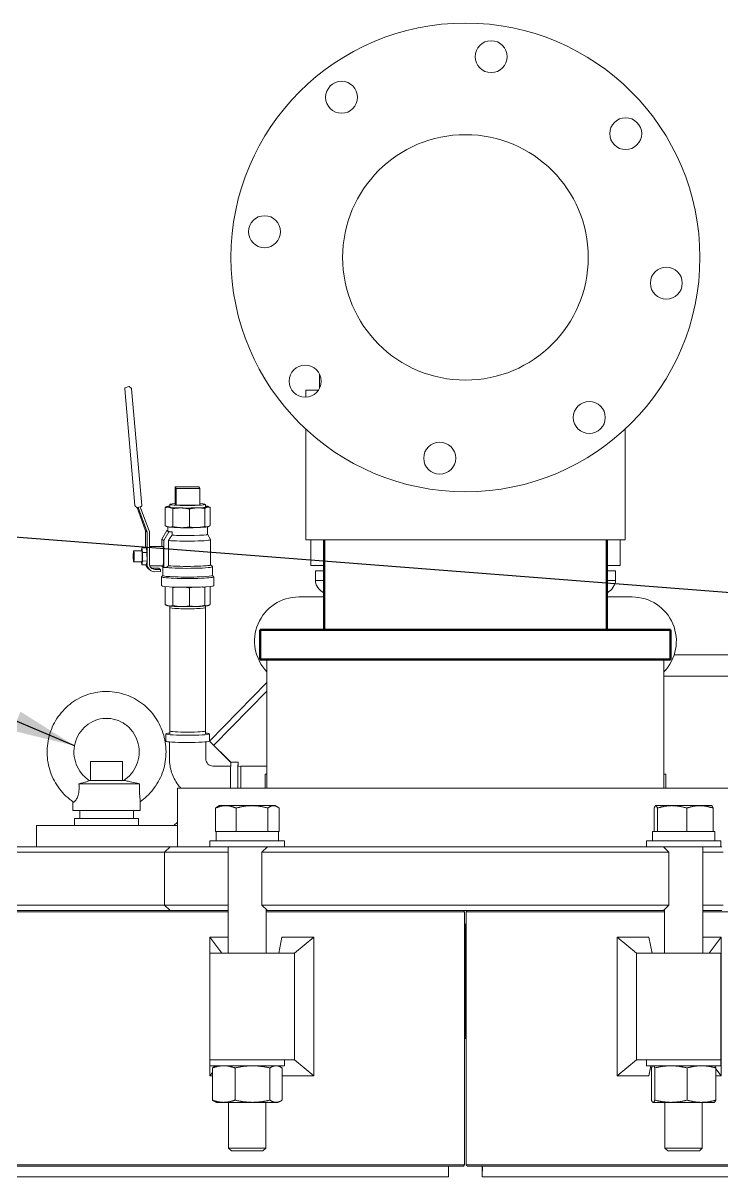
# Model space of a CAD drawing. Header units: inches. Extents: x 19 to 503, y 7 to 322.
# Drawn here: x 239.69 to 256.08, y 134.45 to 161.53 of the extents above; entities that cross this region are included whole.
import ezdxf

# ---------------------------------------------------------------- set-up
doc = ezdxf.new("R2010")
doc.units = ezdxf.units.IN
doc.header["$LTSCALE"] = 15
doc.header["$MEASUREMENT"] = 0
doc.layers.add('Symbol (ANSI)', color=7, linetype='Continuous', lineweight=25)
doc.layers.add('Visible (ANSI)', color=7, linetype='Continuous', lineweight=50)
doc.styles.add('MEMCOR Medium', font='arial.ttf')
doc.dimstyles.new('Default (ANSI)$7', dxfattribs={"dimscale": 15, "dimtxt": 0.15, "dimasz": 0.098425, "dimexe": 0.125, "dimexo": 0.0625, "dimgap": 0.031496, "dimtad": 0, "dimtih": 1, "dimtoh": 1, "dimdec": 4, "dimrnd": 1e-08, "dimzin": 3, "dimdsep": 46, "dimlunit": 5, "dimtxsty": 'MEMCOR Medium', "dimcen": 0.09, "dimdle": 0.393701, "dimclrd": 256, "dimclre": 256, "dimclrt": 256, "dimadec": 0, "dimazin": 1, "dimtfac": 0.8, "dimtofl": 0, "dimtmove": 0, "dimatfit": 3, "dimfxl": 1, "dimfrac": 1, "dimtolj": 1, "dimtzin": 4, "dimlwd": -1, "dimlwe": -1, "dimarcsym": 0})

msp = doc.modelspace()

# ---------------------------------------------------------------- linework, layer by layer
at = {"layer": 'Visible (ANSI)', "linetype": 'Continuous', "lineweight": 18}
for p, q in [((246.644267, 153.289678), (246.644267, 152.964135)), ((242.07262, 152.94672), (242.313689, 150.207159)), ((242.167784, 152.998333), (242.086173, 152.968132)), ((242.188129, 152.995011), (242.225926, 152.964562)), ((242.233627, 152.950132), (242.474696, 150.210572)), ((246.614883, 152.913634), (246.320267, 152.913634)), ((246.320267, 152.752162), (246.320267, 152.913634)), ((246.320267, 149.401634), (246.320267, 152.003146)), ((253.809267, 149.401634), (253.809267, 152.003146)), ((243.260042, 150.644734), (243.81071, 150.64656)), ((243.283832, 150.609572), (243.260042, 150.644734)), ((243.260042, 150.644734), (243.260262, 150.251837)), ((243.834499, 150.611398), (243.283832, 150.609572)), ((243.283832, 150.609572), (243.284051, 150.216675)), ((243.81071, 150.64656), (243.834499, 150.611398)), ((243.834499, 150.611398), (243.834719, 150.218501)), ((242.359186, 150.162281), (242.32139, 150.192729)), ((242.364956, 150.158989), (242.56427, 149.612742)), ((242.461143, 150.189159), (242.379532, 150.158958)), ((242.600005, 149.583954), (242.388929, 150.162436)), ((242.439805, 150.181263), (242.654152, 149.593817)), ((243.018816, 150.159412), (243.019054, 149.733934)), ((243.062156, 150.185195), (243.054546, 150.181682)), ((243.130561, 150.180883), (243.12884, 150.234882)), ((243.203296, 150.136417), (243.203534, 149.71094)), ((243.284051, 150.216675), (243.260262, 150.251837)), ((243.834719, 150.218501), (243.284051, 150.216675)), ((243.589425, 150.128632), (243.589662, 149.703155)), ((243.951012, 150.140618), (243.95125, 149.71514)), ((243.96448, 150.181349), (243.966141, 150.23535)), ((244.03288, 150.185737), (244.061284, 150.172663)), ((244.076246, 150.165352), (244.076483, 149.739875)), ((242.600005, 149.583954), (242.56427, 149.612742)), ((242.56427, 149.612742), (242.564491, 149.218521)), ((242.600424, 148.833568), (242.600005, 149.583954)), ((242.654152, 149.593817), (242.654481, 149.004024)), ((243.063247, 149.622276), (242.947348, 149.420468)), ((242.988444, 149.387362), (243.104343, 149.58917)), ((243.06242, 149.71355), (243.034016, 149.726623)), ((243.082332, 149.622383), (243.063247, 149.622276)), ((243.063247, 149.622276), (243.083795, 149.605723)), ((243.08234, 149.60807), (243.082285, 149.708084)), ((243.083795, 149.605723), (243.104343, 149.58917)), ((243.104343, 149.58917), (243.18356, 149.589615)), ((243.18356, 149.589615), (243.183602, 149.514181)), ((244.013382, 149.533156), (244.013284, 149.708604)), ((244.013382, 149.533706), (244.085819, 149.408745)), ((244.033143, 149.714092), (244.040753, 149.717605)), ((242.463292, 149.147946), (242.474047, 149.218013)), ((242.474047, 149.218013), (242.58235, 149.218621)), ((242.474047, 149.218013), (242.487847, 149.106687)), ((242.58235, 149.218621), (242.59615, 149.107295)), ((242.654347, 149.244721), (242.96684, 149.246477)), ((242.947348, 149.420468), (242.947446, 149.246368)), ((242.947348, 149.420468), (242.988444, 149.387362)), ((242.988799, 148.751313), (242.988444, 149.387362)), ((243.098774, 149.387982), (243.099105, 148.795484)), ((244.086518, 148.814977), (244.086187, 149.407475)), ((246.320267, 149.401634), (253.809267, 149.401634)), ((246.439767, 149.401634), (246.439767, 148.800385)), ((253.689767, 149.401634), (253.689767, 148.800385)), ((242.283895, 149.146938), (242.473425, 149.148003)), ((242.487847, 149.106687), (242.59615, 149.107295)), ((242.487847, 149.106687), (242.487959, 148.906179)), ((242.59615, 149.107295), (242.596262, 148.906788)), ((242.654481, 149.004024), (242.654576, 148.833872)), ((242.285361, 148.885942), (242.474892, 148.887007)), ((242.474271, 148.816998), (242.465598, 148.886955)), ((242.487959, 148.906179), (242.474271, 148.816998)), ((242.474271, 148.816998), (242.585164, 148.817621)), ((242.487959, 148.906179), (242.596262, 148.906788)), ((242.596262, 148.906788), (242.586719, 148.844609)), ((242.630953, 148.723716), (242.666688, 148.694928)), ((242.661717, 148.792355), (242.969381, 148.794084)), ((242.875642, 148.739358), (242.74352, 148.738615)), ((242.779255, 148.709827), (242.911377, 148.71057)), ((242.911377, 148.71057), (242.875642, 148.739358)), ((242.911377, 148.71057), (242.911407, 148.656359)), ((242.947698, 148.793962), (242.947704, 148.784419)), ((242.968251, 148.767866), (242.947704, 148.784419)), ((242.966548, 148.564999), (242.966434, 148.76933)), ((242.988799, 148.751313), (242.968251, 148.767866)), ((243.049991, 148.751657), (242.988799, 148.751313)), ((244.086517, 148.816078), (244.128988, 148.773828)), ((244.130298, 148.565649), (244.130183, 148.77145)), ((246.439767, 148.800385), (246.752267, 148.800385)), ((253.377267, 148.800385), (253.689767, 148.800385)), ((242.911407, 148.656359), (242.779285, 148.655617)), ((242.936055, 148.328618), (242.93594, 148.534419)), ((242.966547, 148.566189), (242.937195, 148.536924)), ((244.130297, 148.56684), (244.159683, 148.537607)), ((244.161055, 148.329302), (244.16094, 148.535103)), ((246.544767, 148.675384), (246.752267, 148.675384)), ((246.544767, 148.675384), (246.544767, 148.447187)), ((246.544767, 148.447187), (246.752267, 148.447187)), ((253.377267, 148.675384), (253.584767, 148.675384)), ((253.377267, 148.447187), (253.584767, 148.447187)), ((253.584767, 148.675384), (253.584767, 148.447187)), ((243.020088, 147.881725), (243.019851, 148.307203)), ((243.204569, 147.85873), (243.204331, 148.284208)), ((243.590697, 147.850946), (243.590459, 148.276423)), ((243.952285, 147.862931), (243.952047, 148.288408)), ((244.077518, 147.887666), (244.077282, 148.309504)), ((243.063454, 147.86134), (243.03505, 147.874414)), ((244.034178, 147.861883), (244.041788, 147.865396)), ((246.752267, 148.062017), (246.154767, 148.062017)), ((253.974767, 148.062017), (253.377267, 148.062017)), ((243.130192, 147.811674), (243.131809, 144.916812)), ((243.131348, 147.849287), (243.130193, 147.811728)), ((243.966297, 147.849754), (243.967494, 147.812196)), ((243.967495, 147.812142), (243.969112, 144.917279)), ((254.721017, 146.575384), (245.408517, 146.575384)), ((245.408517, 143.575384), (245.408517, 146.575384)), ((254.721017, 143.575384), (254.721017, 146.575384)), ((259.69653, 146.700384), (254.959136, 146.700384)), ((245.408517, 146.054309), (244.063348, 144.681239)), ((254.721017, 146.200384), (259.48974, 146.200384)), ((244.164788, 144.580059), (245.408517, 145.849584)), ((243.133977, 144.848788), (243.13181, 144.916758)), ((243.967021, 144.849254), (243.969112, 144.917226)), ((243.037996, 144.678271), (243.037901, 144.848788)), ((243.123663, 144.259491), (243.123439, 144.660219)), ((243.975816, 144.257214), (243.975591, 144.660487)), ((244.061316, 144.676042), (244.061315, 144.677553)), ((244.061315, 144.677553), (244.562241, 144.17791)), ((244.063192, 144.678863), (244.063097, 144.849361)), ((244.562884, 144.182983), (244.063191, 144.681396)), ((242.022667, 144.200384), (241.272667, 144.200384)), ((241.272667, 143.757389), (241.272667, 144.200384)), ((242.022667, 143.757389), (242.022667, 144.200384)), ((244.558815, 144.092348), (244.141106, 144.092348)), ((244.562241, 144.17791), (244.560727, 144.17791)), ((244.732215, 144.182983), (244.562402, 144.182983)), ((244.732214, 144.086907), (244.800321, 144.089036)), ((244.800322, 144.089036), (245.408517, 144.089036)), ((245.363892, 143.900384), (245.408517, 143.900384)), ((245.363892, 143.900384), (245.363892, 143.575384)), ((254.721017, 143.900384), (254.765667, 143.900384)), ((254.765667, 143.900384), (254.765667, 143.575384)), ((242.419171, 143.678305), (241.000099, 143.678305)), ((242.06301, 143.757389), (241.244175, 143.757389)), ((242.06301, 143.757389), (242.087364, 143.752213)), ((256.814767, 143.575384), (243.314767, 143.575384)), ((243.314767, 142.200384), (243.314767, 143.575384)), ((242.435069, 143.048384), (242.435069, 143.288267)), ((240.860266, 143.048384), (240.860266, 143.256395)), ((242.435069, 143.048384), (240.860266, 143.048384)), ((241.022191, 142.860384), (241.022191, 143.048384)), ((242.280167, 142.860384), (242.280167, 143.048384)), ((244.200921, 142.560013), (244.200921, 143.105422)), ((244.291226, 143.164013), (244.248482, 143.139335)), ((244.44364, 143.164013), (244.291226, 143.164013)), ((245.059512, 143.164013), (244.44364, 143.164013)), ((244.686359, 142.560013), (244.686359, 143.105422)), ((245.563097, 143.164013), (245.059512, 143.164013)), ((245.432664, 142.560013), (245.432664, 143.105422)), ((245.603226, 143.164013), (245.563097, 143.164013)), ((245.603226, 143.164013), (245.645969, 143.139335)), ((245.69353, 142.560013), (245.69353, 143.105422)), ((254.492645, 142.560013), (254.492645, 143.105422)), ((254.526309, 143.164013), (254.523197, 143.162216)), ((254.529407, 143.164013), (254.526309, 143.164013)), ((254.911, 143.164013), (254.529407, 143.164013)), ((254.566168, 142.560013), (254.566168, 143.105422)), ((255.563903, 143.164013), (254.911, 143.164013)), ((255.255832, 142.560013), (255.255832, 143.105422)), ((255.838309, 143.164013), (255.563903, 143.164013)), ((255.838309, 143.164013), (255.841422, 143.162216)), ((255.871973, 142.560013), (255.871973, 143.105422)), ((242.397667, 142.860384), (240.897667, 142.860384)), ((240.897667, 142.860384), (240.897667, 142.700384)), ((242.397667, 142.860384), (242.397667, 142.700384)), ((243.223437, 142.700384), (243.314767, 142.777767)), ((240.005113, 142.700384), (240.015273, 142.700384)), ((240.005113, 142.700384), (240.005113, 142.200384)), ((240.31612, 142.700384), (240.015273, 142.700384)), ((240.31612, 142.700384), (240.906243, 142.700384)), ((243.314767, 142.700384), (240.906243, 142.700384)), ((244.44364, 142.560013), (244.200921, 142.560013)), ((244.217726, 142.560009), (245.676726, 142.560009)), ((244.217726, 142.341009), (244.217726, 142.560009)), ((244.291226, 142.560013), (244.291226, 142.560009)), ((244.686359, 142.560013), (244.44364, 142.560013)), ((245.059512, 142.560013), (244.686359, 142.560013)), ((245.432664, 142.560013), (245.059512, 142.560013)), ((245.563097, 142.560013), (245.432664, 142.560013)), ((245.69353, 142.560013), (245.563097, 142.560013)), ((245.603226, 142.560013), (245.603226, 142.560009)), ((245.676726, 142.341009), (245.676726, 142.560009)), ((254.452809, 142.560009), (255.911809, 142.560009)), ((254.452809, 142.341009), (254.452809, 142.560009)), ((254.529407, 142.560013), (254.492645, 142.560013)), ((254.526309, 142.560013), (254.526309, 142.560009)), ((254.566168, 142.560013), (254.529407, 142.560013)), ((254.911, 142.560013), (254.566168, 142.560013)), ((255.255832, 142.560013), (254.911, 142.560013)), ((255.563903, 142.560013), (255.255832, 142.560013)), ((255.871973, 142.560013), (255.563903, 142.560013)), ((255.838309, 142.560013), (255.838309, 142.560009)), ((255.911809, 142.341009), (255.911809, 142.560009)), ((238.725704, 142.200384), (242.972774, 142.200384)), ((243.135653, 142.200384), (242.972774, 142.200384)), ((243.135653, 142.200384), (243.005653, 142.070384)), ((243.135653, 142.200384), (243.775158, 142.200384)), ((243.775158, 142.200384), (244.049874, 142.200384)), ((244.049874, 142.200384), (244.197269, 142.200384)), ((245.822226, 142.341009), (244.072226, 142.341009)), ((244.072226, 142.341009), (244.072226, 142.200384)), ((244.1979, 142.200384), (244.197269, 142.200384)), ((244.1979, 142.200384), (245.422669, 142.200384)), ((244.499726, 142.200384), (244.499726, 139.700384)), ((245.422669, 142.200384), (245.292669, 142.070384)), ((245.394726, 142.200384), (245.394726, 142.17244)), ((245.422669, 142.200384), (245.519695, 142.200384)), ((245.519695, 142.200384), (245.799188, 142.200384)), ((245.799188, 142.200384), (246.803696, 142.200384)), ((245.822226, 142.341009), (245.822226, 142.200384)), ((247.024133, 142.200384), (246.803696, 142.200384)), ((247.707822, 142.200384), (247.024133, 142.200384)), ((247.707822, 142.200384), (252.421713, 142.200384)), ((253.105402, 142.200384), (252.421713, 142.200384)), ((253.325839, 142.200384), (253.105402, 142.200384)), ((253.325839, 142.200384), (254.330347, 142.200384)), ((256.057309, 142.341009), (254.307309, 142.341009)), ((254.307309, 142.341009), (254.307309, 142.200384)), ((254.330347, 142.200384), (254.60984, 142.200384)), ((254.60984, 142.200384), (254.706866, 142.200384)), ((254.706866, 142.200384), (254.836866, 142.070384)), ((254.706866, 142.200384), (255.931635, 142.200384)), ((254.734809, 142.200384), (254.734809, 142.17244)), ((255.629809, 142.200384), (255.629809, 139.700384)), ((255.932266, 142.200384), (255.931635, 142.200384)), ((255.932266, 142.200384), (256.079661, 142.200384)), ((256.057309, 142.341009), (256.057309, 142.200384)), ((242.929631, 142.070384), (238.656726, 142.070384)), ((242.929631, 142.070384), (243.005653, 142.070384)), ((243.740716, 142.070384), (243.005653, 142.070384)), ((243.005653, 142.070384), (243.005653, 140.830384)), ((244.016936, 142.070384), (243.740716, 142.070384)), ((244.324009, 142.070384), (244.016936, 142.070384)), ((244.324009, 142.070384), (244.499726, 142.070384)), ((245.494806, 142.070384), (245.292669, 142.070384)), ((245.292669, 142.070384), (245.292669, 140.830384)), ((245.77583, 142.070384), (245.494806, 142.070384)), ((246.930437, 142.070384), (245.77583, 142.070384)), ((246.930437, 142.070384), (247.150874, 142.070384)), ((247.150874, 142.070384), (247.693484, 142.070384)), ((252.436051, 142.070384), (247.693484, 142.070384)), ((252.436051, 142.070384), (252.978661, 142.070384)), ((252.978661, 142.070384), (253.199098, 142.070384)), ((254.353705, 142.070384), (253.199098, 142.070384)), ((254.634729, 142.070384), (254.353705, 142.070384)), ((254.836866, 142.070384), (254.634729, 142.070384)), ((254.836866, 142.070384), (254.836866, 140.830384)), ((255.629809, 142.070384), (255.805526, 142.070384)), ((256.112599, 142.070384), (255.805526, 142.070384)), ((238.656726, 140.830384), (242.929631, 140.830384)), ((243.005653, 140.830384), (242.929631, 140.830384)), ((243.005653, 140.830384), (243.740716, 140.830384)), ((243.135653, 140.700384), (243.005653, 140.830384)), ((243.740716, 140.830384), (244.016936, 140.830384)), ((244.016936, 140.830384), (244.324009, 140.830384)), ((244.499726, 140.830384), (244.324009, 140.830384)), ((245.292669, 140.830384), (245.494806, 140.830384)), ((245.422669, 140.700384), (245.292669, 140.830384)), ((245.494806, 140.830384), (245.77583, 140.830384)), ((245.77583, 140.830384), (246.930437, 140.830384)), ((247.150874, 140.830384), (246.930437, 140.830384)), ((247.693484, 140.830384), (247.150874, 140.830384)), ((247.693484, 140.830384), (252.436051, 140.830384)), ((252.978661, 140.830384), (252.436051, 140.830384)), ((253.199098, 140.830384), (252.978661, 140.830384)), ((253.199098, 140.830384), (254.353705, 140.830384)), ((254.353705, 140.830384), (254.634729, 140.830384)), ((254.634729, 140.830384), (254.836866, 140.830384)), ((254.706866, 140.700384), (254.836866, 140.830384)), ((255.805526, 140.830384), (255.629809, 140.830384)), ((255.805526, 140.830384), (256.112599, 140.830384)), ((244.499726, 140.669134), (236.173234, 140.669134)), ((238.39329, 140.700384), (243.135653, 140.700384)), ((243.775158, 140.700384), (243.135653, 140.700384)), ((244.049874, 140.700384), (243.775158, 140.700384)), ((244.197269, 140.700384), (244.049874, 140.700384)), ((244.197269, 140.700384), (244.499726, 140.700384)), ((245.394726, 140.728328), (245.394726, 139.700384)), ((245.394726, 140.700384), (245.422669, 140.700384)), ((250.046006, 140.669134), (245.394726, 140.669134)), ((245.519695, 140.700384), (245.422669, 140.700384)), ((245.799188, 140.700384), (245.519695, 140.700384)), ((246.803696, 140.700384), (245.799188, 140.700384)), ((246.803696, 140.700384), (247.024133, 140.700384)), ((247.024133, 140.700384), (247.366675, 140.700384)), ((247.366675, 140.700384), (250.021526, 140.700384)), ((250.108009, 140.700384), (250.021526, 140.700384)), ((250.046006, 134.731634), (250.046006, 140.669134)), ((254.734809, 140.669134), (250.083529, 140.669134)), ((250.083529, 140.669134), (250.083529, 134.731634)), ((250.108009, 140.700384), (252.76286, 140.700384)), ((252.76286, 140.700384), (253.105402, 140.700384)), ((253.105402, 140.700384), (253.325839, 140.700384)), ((254.330347, 140.700384), (253.325839, 140.700384)), ((254.60984, 140.700384), (254.330347, 140.700384)), ((254.706866, 140.700384), (254.60984, 140.700384)), ((254.706866, 140.700384), (254.734809, 140.700384)), ((254.734809, 140.728328), (254.734809, 139.700384)), ((255.629809, 140.700384), (255.932266, 140.700384)), ((263.956301, 140.669134), (255.629809, 140.669134)), ((256.079661, 140.700384), (255.932266, 140.700384)), ((250.046006, 140.385384), (250.083529, 140.385384)), ((250.064733, 137.700384), (250.064733, 140.385384)), ((250.064767, 137.700384), (250.064767, 140.385384)), ((244.070459, 140.075176), (244.070459, 136.825592)), ((244.070459, 140.075176), (244.499726, 140.075176)), ((244.070459, 140.075176), (244.348252, 139.700384)), ((245.761186, 140.075176), (245.686154, 139.700384)), ((245.761186, 140.075176), (246.507373, 140.075176)), ((246.507373, 140.075176), (246.054376, 139.700384)), ((246.507373, 136.825592), (246.507373, 140.075176)), ((253.622162, 140.075176), (253.622162, 136.825592)), ((253.622162, 140.075176), (254.368349, 140.075176)), ((253.622162, 140.075176), (254.075159, 139.700384)), ((254.368349, 140.075176), (254.443381, 139.700384)), ((255.629809, 140.075176), (256.059076, 140.075176)), ((256.059076, 140.075176), (255.781283, 139.700384)), ((256.059076, 136.825592), (256.059076, 140.075176)), ((244.072226, 139.700384), (245.800287, 139.700384)), ((244.072226, 137.200384), (244.072226, 139.700384)), ((245.800287, 139.700384), (246.054376, 139.700384)), ((246.054376, 137.200384), (246.054376, 139.700384)), ((254.329248, 139.700384), (254.075159, 139.700384)), ((254.075159, 139.700384), (254.075159, 137.200384)), ((254.329248, 139.700384), (256.057309, 139.700384)), ((256.057309, 137.200384), (256.057309, 139.700384)), ((250.083529, 137.700384), (250.046006, 137.700384)), ((245.800287, 137.200384), (244.072226, 137.200384)), ((245.800287, 137.200384), (244.072226, 137.200384)), ((244.072226, 137.200384), (244.072226, 137.059759)), ((244.072226, 137.059759), (245.822226, 137.059759)), ((244.228226, 137.059759), (244.181377, 137.037913)), ((245.666226, 137.059759), (245.713074, 137.037913)), ((245.719276, 137.034935), (245.714307, 137.059759)), ((246.054376, 137.200384), (245.800287, 137.200384)), ((245.822226, 137.200384), (245.822226, 137.059759)), ((246.507373, 136.825592), (246.054376, 137.200384)), ((253.622162, 136.825592), (254.075159, 137.200384)), ((254.075159, 137.200384), (254.329248, 137.200384)), ((254.307309, 137.200384), (254.307309, 137.059759)), ((254.307309, 137.059759), (256.057309, 137.059759)), ((256.057309, 137.200384), (254.329248, 137.200384)), ((256.057309, 137.200384), (254.329248, 137.200384)), ((254.368349, 136.825592), (254.415228, 137.059759)), ((254.463309, 137.059759), (254.459898, 137.058169)), ((255.901309, 137.059759), (255.90472, 137.058169)), ((256.057309, 137.200384), (256.057309, 137.059759)), ((244.070459, 136.825592), (244.129248, 136.90491)), ((244.129248, 136.825592), (244.070459, 136.825592)), ((244.129248, 136.252626), (244.129248, 137.007892)), ((244.661307, 136.252626), (244.661307, 137.007892)), ((245.479284, 136.252626), (245.479284, 137.007892)), ((245.765203, 136.252626), (245.765203, 137.007892)), ((246.507373, 136.825592), (245.765203, 136.825592)), ((254.368349, 136.825592), (253.622162, 136.825592)), ((254.426413, 136.252626), (254.426413, 137.007892)), ((254.506996, 136.252626), (254.506996, 137.007892)), ((255.262893, 136.252626), (255.262893, 137.007892)), ((255.938206, 136.252626), (255.938206, 137.007892)), ((256.059076, 136.825592), (255.938206, 136.988667)), ((256.059076, 136.825592), (255.938206, 136.825592)), ((244.228226, 136.200759), (244.181377, 136.222605)), ((245.666226, 136.200759), (245.713074, 136.222605)), ((244.228226, 136.200759), (244.395277, 136.200759)), ((244.395277, 136.200759), (245.070295, 136.200759)), ((244.509726, 136.200759), (244.509726, 135.126124)), ((245.070295, 136.200759), (245.622243, 136.200759)), ((245.384726, 136.200759), (245.384726, 135.126124)), ((245.622243, 136.200759), (245.666226, 136.200759)), ((254.463309, 136.200759), (254.459898, 136.20235)), ((254.463309, 136.200759), (254.466704, 136.200759)), ((254.466704, 136.200759), (254.884945, 136.200759)), ((254.744809, 136.200759), (254.744809, 135.126124)), ((254.884945, 136.200759), (255.60055, 136.200759)), ((255.60055, 136.200759), (255.901309, 136.200759)), ((255.619809, 136.200759), (255.619809, 135.126124)), ((255.901309, 136.200759), (255.90472, 136.20235)), ((244.509726, 135.126124), (245.384726, 135.126124)), ((244.577887, 135.060009), (244.509726, 135.126124)), ((245.316564, 135.060009), (244.577887, 135.060009)), ((245.316564, 135.060009), (245.384726, 135.126124)), ((254.744809, 135.126124), (255.619809, 135.126124)), ((254.812971, 135.060009), (254.744809, 135.126124)), ((255.551648, 135.060009), (254.812971, 135.060009)), ((255.551648, 135.060009), (255.619809, 135.126124)), ((228.565928, 134.731634), (250.046006, 134.731634)), ((250.021526, 134.700384), (228.597178, 134.700384)), ((249.668887, 134.450384), (249.664117, 134.700384)), ((249.668887, 134.700384), (249.668887, 134.450384)), ((250.083529, 134.731634), (271.563607, 134.731634)), ((271.532357, 134.700384), (250.108009, 134.700384)), ((250.465418, 134.700384), (250.460648, 134.450384)), ((250.460648, 134.450384), (250.460648, 134.700384)), ((249.668887, 134.450384), (229.314305, 134.450384)), ((270.815229, 134.450384), (250.460648, 134.450384))]:
    msp.add_line(p, q, dxfattribs=at)
at = {"layer": 'Visible (ANSI)'}
for p, q in [((246.752267, 149.401634), (246.752267, 147.291634)), ((253.377267, 149.401634), (253.377267, 147.291634)), ((254.877267, 147.291634), (245.252267, 147.291634)), ((245.252267, 146.591634), (245.252267, 147.291634)), ((254.877267, 146.591634), (254.877267, 147.291634)), ((254.877267, 146.591634), (245.252267, 146.591634)), ((245.752267, 146.575384), (245.752267, 146.591634)), ((254.377267, 146.575384), (254.377267, 146.591634))]:
    msp.add_line(p, q, dxfattribs=at)
at = {"layer": 'Visible (ANSI)', "linetype": 'Continuous', "lineweight": 18}
for centre, radius in [((250.064767, 156.031634), 5.5), ((250.668357, 160.743129), 0.375), ((247.16004, 159.789966), 0.375), ((253.823099, 158.936362), 0.375), ((250.064767, 156.031634), 2.8805), ((245.353273, 156.635224), 0.375), ((254.776262, 155.428045), 0.375), ((246.306436, 153.126907), 0.375), ((252.969495, 152.273302), 0.375), ((249.461178, 151.32014), 0.375)]:
    msp.add_circle(centre, radius, dxfattribs=at)
for centre, radius, start, end in [((242.09342, 152.94855), 0.02088, 110.3074223, 185.0288218), ((242.17503, 152.978751), 0.02088, 51.1451734, 110.3074223), ((242.212827, 152.948302), 0.02088, 5.0288218, 51.1451734), ((242.334489, 150.208989), 0.02088, 185.0288218, 231.1451734), ((242.372285, 150.178541), 0.02088, 231.1451734, 290.3074223), ((242.453896, 150.208741), 0.02088, 290.3074223, 5.0288218), ((246.83328, 148.462384), 0.288913, 183.0153263, 209.3417204), ((253.296255, 148.462384), 0.288913, 330.6582796, 356.9846737), ((246.946901, 148.526254), 0.419254, 209.3417204, 233.6149039), ((247.021092, 148.626939), 0.544322, 233.6149039, 240.4047141), ((253.108443, 148.626939), 0.544322, 299.5952859, 306.3850961), ((253.182634, 148.526254), 0.419254, 306.3850961, 330.6582796), ((246.154767, 147.025384), 1.036632, 90, 223.9555048), ((253.974767, 147.025384), 1.036632, 316.0444952, 90)]:
    msp.add_arc(centre, radius, start, end, dxfattribs=at)
for centre, major_axis, ratio, start_param, end_param in [((243.54752, 150.18117), (-0.49, -0.000274), 0.063877424, 5.96952264, 6.754920803), ((243.54752, 150.18117), (-0.49, -0.000274), 0.063877424, 5.732161641, 5.96952264), ((243.54749, 150.235169), (-0.418652, -0.000234), 0.063877424, 5.46844588, 10.239517388), ((243.54752, 150.18117), (0.49, 0.000274), 0.063877424, 3.61332815, 4.398726313), ((243.54752, 150.18117), (0.49, 0.000274), 0.063877424, 4.398726313, 5.184124477), ((243.54752, 150.18117), (0.49, 0.000274), 0.063877424, 5.184124477, 5.96952264), ((243.54752, 150.18117), (-0.49, -0.000274), 0.063877424, 3.61332815, 3.69261632), ((243.54752, 150.18117), (0.49, 0.000274), 0.063877424, 5.96952264, 6.754920803), ((243.547779, 149.718117), (-0.49, -0.000274), 0.063877424, 0.137700665, 0.471735496), ((243.54784, 149.60833), (-0.4655, -0.00026), 0.063877424, 0, 0.079036415), ((243.54784, 149.60833), (-0.4655, -0.00026), 0.063877424, 0.079036415, 0.671996786), ((243.547779, 149.718117), (-0.49, -0.000274), 0.063877424, 0.471735496, 1.25713366), ((243.547883, 149.532896), (0.4655, 0.00026), 0.063877424, 3.81358944, 6.283185307), ((243.547779, 149.718117), (-0.49, -0.000274), 0.063877424, 1.25713366, 2.042531823), ((243.547779, 149.718117), (0.49, 0.000274), 0.063877424, 5.184124477, 5.96952264), ((243.547779, 149.718117), (0.49, 0.000274), 0.063877424, 5.96952264, 6.145484642), ((242.96811, 149.02028), (0.001271, -0.226196), 0.078792909, 0, 3.141592654), ((243.547953, 149.407174), (0.538234, 0.000301), 0.063877424, 3.72505216, 6.320148843), ((242.474159, 149.017505), (-0.000733, 0.130498), 0.078792909, 3.141592654, 6.283185307), ((242.743451, 148.86336), (-0.112497, -0.139644), 0.994842375, 5.64694304, 6.283185307), ((242.76548, 148.845614), (-0.169092, -0.076103), 0.82691528, 5.791057542, 5.961509493), ((242.779186, 148.834572), (-0.112497, -0.139644), 0.994842375, 5.393620441, 6.964416768), ((242.779186, 148.834572), (-0.078419, -0.097342), 0.994842375, 5.393620441, 6.964416768), ((242.743451, 148.86336), (-0.078419, -0.097342), 0.994842375, 0.1855679, 0.681231461), ((243.548308, 148.771125), (0.581875, 0.000325), 0.063877424, 3.684099124, 6.34723724), ((243.548284, 148.814676), (0.538234, 0.000301), 0.063877424, 3.72505216, 6.283185307), ((243.54844, 148.534761), (-0.6125, -0.000342), 0.063877424, 6.219133374, 9.488829894), ((243.548423, 148.565324), (-0.581875, -0.000325), 0.063877424, 0, 3.141592654), ((243.548555, 148.32896), (-0.6125, -0.000342), 0.063877424, 0, 3.141592654), ((243.548814, 147.865908), (-0.49, -0.000274), 0.063877424, 0.137700665, 0.471735496), ((243.548814, 147.865908), (-0.49, -0.000274), 0.063877424, 0.471735496, 1.25713366), ((243.548844, 147.811908), (0.418652, 0.000234), 0.063877424, 3.139592398, 6.285185563), ((243.548814, 147.865908), (-0.49, -0.000274), 0.063877424, 1.25713366, 2.042531823), ((243.548814, 147.865908), (0.49, 0.000274), 0.063877424, 5.184124477, 5.96952264), ((243.548814, 147.865908), (0.49, 0.000274), 0.063877424, 5.96952264, 6.145484642), ((243.550461, 144.917045), (0.418652, 0.000234), 0.063877424, 3.141592654, 6.283185307), ((243.550499, 144.849074), (-0.512598, -0.000286), 0.063877424, 5.6629406, 10.045022668), ((243.550594, 144.678557), (-0.512598, -0.000286), 0.063877424, 0, 3.05596752), ((243.550308, 145.190109), (-0.512546, 0.51226), 0.036329642, 3.092301463, 3.177926597), ((244.141014, 144.257214), (-0.16369, 0.022316), 0.997919597, 0.135773269, 1.706569596), ((244.561355, 143.670384), (0, 0.512598), 0.008726535, 0.14080401, 1.757204262), ((245.073934, 143.670384), (0.512546, -0.51226), 0.036329642, 3.10525871, 3.246062721), ((244.732215, 143.670384), (0, 0.512598), 0.008726535, 5.661213059, 8.040389569), ((244.800322, 143.670384), (0, 0.418652), 0.008726535, 0, 1.799709321)]:
    msp.add_ellipse(centre, major_axis=major_axis, ratio=ratio, start_param=start_param, end_param=end_param, dxfattribs=at)
msp.add_ellipse((242.284628, 149.01644), major_axis=(-0.000733, 0.130498), ratio=0.078792909, dxfattribs=at)
for points, weights in [([(243.018816, 150.159412), (243.037247, 150.173696), (243.054546, 150.181682)], [1.07162109099, 1.06288726491, 1.04083918758]), ([(243.111046, 150.166702), (243.06675, 150.172223), (243.018816, 150.159412)], [1, 1.0562990584, 1.07162109099]), ([(243.203296, 150.136417), (243.155341, 150.161181), (243.111046, 150.166702)], [1.07162109099, 1.0562990584, 1]), ([(243.39635, 150.151312), (243.303637, 150.153181), (243.203296, 150.136417)], [1, 1.0562990584, 1.07162109099]), ([(243.589425, 150.128632), (243.489063, 150.149443), (243.39635, 150.151312)], [1.07162109099, 1.0562990584, 1]), ([(243.770208, 150.153413), (243.683388, 150.150535), (243.589425, 150.128632)], [1, 1.0562990584, 1.07162109099]), ([(243.951012, 150.140618), (243.857028, 150.15629), (243.770208, 150.153413)], [1.07162109099, 1.0562990584, 1]), ([(244.013619, 150.171772), (243.983549, 150.165833), (243.951012, 150.140618)], [1, 1.0562990584, 1.07162109099]), ([(244.076246, 150.165352), (244.043688, 150.177711), (244.013619, 150.171772)], [1.07162109099, 1.0562990584, 1]), ([(244.061284, 150.172663), (244.068681, 150.169259), (244.076246, 150.165352)], [1.06568373462, 1.06917471689, 1.07162109099]), ([(243.019054, 149.733934), (243.067009, 149.709171), (243.111304, 149.70365)], [1.07162109099, 1.0562990584, 1]), ([(243.183602, 149.514181), (243.14426, 149.457344), (243.098774, 149.387982)], [1, 1.00361912604, 1]), ([(243.111304, 149.70365), (243.1556, 149.698128), (243.203534, 149.71094)], [1, 1.0562990584, 1.07162109099]), ([(243.203534, 149.71094), (243.303896, 149.690129), (243.396609, 149.68826)], [1.07162109099, 1.0562990584, 1]), ([(243.396609, 149.68826), (243.489322, 149.686391), (243.589662, 149.703155)], [1, 1.0562990584, 1.07162109099]), ([(243.589662, 149.703155), (243.683647, 149.687482), (243.770467, 149.69036)], [1.07162109099, 1.0562990584, 1]), ([(243.770467, 149.69036), (243.857287, 149.693238), (243.95125, 149.71514)], [1, 1.0562990584, 1.07162109099]), ([(243.95125, 149.71514), (243.983808, 149.702781), (244.013877, 149.70872)], [1.07162109099, 1.0562990584, 1]), ([(244.013877, 149.70872), (244.043947, 149.714659), (244.076483, 149.739875)], [1, 1.0562990584, 1.07162109099]), ([(243.099105, 148.795484), (243.075504, 148.774658), (243.049991, 148.751657)], [1.00000480453, 1.0009720909, 1]), ([(243.019851, 148.307203), (243.02083, 148.307962), (243.021805, 148.308702)], [1.05740736242, 1.05716060999, 1.05687603105]), ([(243.024529, 148.308413), (243.022198, 148.30783), (243.019851, 148.307203)], [1.05650422017, 1.05700586492, 1.05740736242]), ([(243.204331, 148.284208), (243.189335, 148.291952), (243.17494, 148.297749)], [1.05740736242, 1.05484929998, 1.04822590857]), ([(243.274717, 148.293811), (243.240327, 148.290222), (243.204331, 148.284208)], [1.04619416051, 1.05447386294, 1.05740736242]), ([(243.590459, 148.276423), (243.5507, 148.284668), (243.512858, 148.289882)], [1.05740736242, 1.05416875594, 1.04441401894]), ([(243.662185, 148.290578), (243.627198, 148.284987), (243.590459, 148.276423)], [1.04466695344, 1.05421092691, 1.05740736242]), ([(243.952047, 148.288408), (243.920987, 148.293588), (243.891228, 148.296722)], [1.05740736242, 1.05470433012, 1.04746213374]), ([(243.969652, 148.300783), (243.961011, 148.295355), (243.952047, 148.288408)], [1.04974165739, 1.05515307424, 1.05740736242]), ([(243.020088, 147.881725), (243.068044, 147.856962), (243.112339, 147.85144)], [1.05740736242, 1.04927042368, 1]), ([(244.014912, 147.856511), (244.044981, 147.86245), (244.077518, 147.887666)], [1, 1.04927042368, 1.05740736242]), ([(243.112339, 147.85144), (243.156634, 147.845919), (243.204569, 147.85873)], [1, 1.04927042368, 1.05740736242]), ([(243.204569, 147.85873), (243.304931, 147.83792), (243.397643, 147.836051)], [1.05740736242, 1.04927042368, 1]), ([(243.397643, 147.836051), (243.490356, 147.834181), (243.590697, 147.850946)], [1, 1.04927042368, 1.05740736242]), ([(243.590697, 147.850946), (243.684681, 147.835273), (243.771501, 147.838151)], [1.05740736242, 1.04927042368, 1]), ([(243.771501, 147.838151), (243.858322, 147.841029), (243.952285, 147.862931)], [1, 1.04927042368, 1.05740736242]), ([(243.952285, 147.862931), (243.984842, 147.850572), (244.014912, 147.856511)], [1.05740736242, 1.04927042368, 1]), ([(244.44364, 143.164013), (244.330994, 143.164013), (244.200921, 143.105422)], [1, 1.0379548493, 1]), ([(244.200921, 143.105422), (244.225661, 143.126159), (244.248482, 143.139335)], [1, 1.01311213731, 1.01716466047]), ([(244.686359, 143.105422), (244.556286, 143.164013), (244.44364, 143.164013)], [1, 1.0379548493, 1]), ([(245.059512, 143.164013), (244.886331, 143.164013), (244.686359, 143.105422)], [1, 1.0379548493, 1]), ([(245.432664, 143.105422), (245.232692, 143.164013), (245.059512, 143.164013)], [1, 1.0379548493, 1]), ([(245.563097, 143.164013), (245.502563, 143.164013), (245.432664, 143.105422)], [1, 1.0379548493, 1]), ([(245.69353, 143.105422), (245.623631, 143.164013), (245.563097, 143.164013)], [1, 1.0379548493, 1]), ([(254.529407, 143.164013), (254.512346, 143.164013), (254.492645, 143.105422)], [1, 1.0379548493, 1]), ([(254.566168, 143.105422), (254.546468, 143.164013), (254.529407, 143.164013)], [1, 1.0379548493, 1]), ([(254.911, 143.164013), (254.750963, 143.164013), (254.566168, 143.105422)], [1, 1.0379548493, 1]), ([(255.255832, 143.105422), (255.071037, 143.164013), (254.911, 143.164013)], [1, 1.0379548493, 1]), ([(255.563903, 143.164013), (255.420927, 143.164013), (255.255832, 143.105422)], [1, 1.0379548493, 1]), ([(255.871973, 143.105422), (255.706879, 143.164013), (255.563903, 143.164013)], [1, 1.0379548493, 1]), ([(255.841422, 143.162216), (255.855637, 143.154009), (255.871973, 143.105422)], [1.01101259492, 1.03127181183, 1]), ([(244.395277, 137.059759), (244.271813, 137.059759), (244.129248, 137.007892)], [1, 1.0379548493, 1]), ([(244.129248, 137.007892), (244.156364, 137.02625), (244.181377, 137.037913)], [1, 1.01311213731, 1.01716466047]), ([(244.661307, 137.007892), (244.518742, 137.059759), (244.395277, 137.059759)], [1, 1.0379548493, 1]), ([(245.070295, 137.059759), (244.880483, 137.059759), (244.661307, 137.007892)], [1, 1.0379548493, 1]), ([(245.479284, 137.007892), (245.260107, 137.059759), (245.070295, 137.059759)], [1, 1.0379548493, 1]), ([(245.622243, 137.059759), (245.555895, 137.059759), (245.479284, 137.007892)], [1, 1.0379548493, 1]), ([(245.765203, 137.007892), (245.688591, 137.059759), (245.622243, 137.059759)], [1, 1.0379548493, 1]), ([(254.466704, 137.059759), (254.448005, 137.059759), (254.426413, 137.007892)], [1, 1.0379548493, 1]), ([(254.506996, 137.007892), (254.485404, 137.059759), (254.466704, 137.059759)], [1, 1.0379548493, 1]), ([(254.884945, 137.059759), (254.709538, 137.059759), (254.506996, 137.007892)], [1, 1.0379548493, 1]), ([(255.262893, 137.007892), (255.060351, 137.059759), (254.884945, 137.059759)], [1, 1.0379548493, 1]), ([(255.60055, 137.059759), (255.443843, 137.059759), (255.262893, 137.007892)], [1, 1.0379548493, 1]), ([(255.938206, 137.007892), (255.757257, 137.059759), (255.60055, 137.059759)], [1, 1.0379548493, 1]), ([(255.90472, 137.058169), (255.920301, 137.050903), (255.938206, 137.007892)], [1.01101259492, 1.03127181183, 1]), ([(244.181377, 136.222605), (244.156364, 136.234269), (244.129248, 136.252626)], [1.01716466047, 1.01311213731, 1]), ([(244.129248, 136.252626), (244.271813, 136.200759), (244.395277, 136.200759)], [1, 1.0379548493, 1]), ([(244.395277, 136.200759), (244.518742, 136.200759), (244.661307, 136.252626)], [1, 1.0379548493, 1]), ([(244.661307, 136.252626), (244.880483, 136.200759), (245.070295, 136.200759)], [1, 1.0379548493, 1]), ([(245.070295, 136.200759), (245.260107, 136.200759), (245.479284, 136.252626)], [1, 1.0379548493, 1]), ([(245.479284, 136.252626), (245.555895, 136.200759), (245.622243, 136.200759)], [1, 1.0379548493, 1]), ([(245.622243, 136.200759), (245.688591, 136.200759), (245.765203, 136.252626)], [1, 1.0379548493, 1]), ([(254.426413, 136.252626), (254.448005, 136.200759), (254.466704, 136.200759)], [1, 1.0379548493, 1]), ([(254.466704, 136.200759), (254.485404, 136.200759), (254.506996, 136.252626)], [1, 1.0379548493, 1]), ([(254.506996, 136.252626), (254.709538, 136.200759), (254.884945, 136.200759)], [1, 1.0379548493, 1]), ([(254.884945, 136.200759), (255.060351, 136.200759), (255.262893, 136.252626)], [1, 1.0379548493, 1]), ([(255.262893, 136.252626), (255.443843, 136.200759), (255.60055, 136.200759)], [1, 1.0379548493, 1]), ([(255.60055, 136.200759), (255.757257, 136.200759), (255.938206, 136.252626)], [1, 1.0379548493, 1]), ([(255.938206, 136.252626), (255.920301, 136.209615), (255.90472, 136.20235)], [1, 1.03127181183, 1.01101259492])]:
    msp.add_rational_spline(points, weights, degree=2, dxfattribs=at)
for points, knots in [([(240.869913, 143.249752), (240.746546, 143.333939), (240.636738, 143.438183), (240.454524, 143.676632), (240.382332, 143.810943), (240.282944, 144.096148), (240.255943, 144.247065), (240.250079, 144.550138), (240.271297, 144.702253), (240.359968, 144.991985), (240.427354, 145.129577), (240.601464, 145.375956), (240.708016, 145.484806), (240.949335, 145.662536), (241.083919, 145.731574), (241.367374, 145.822914), (241.516125, 145.845388), (241.812863, 145.841725), (241.960787, 145.815668), (242.241199, 145.717798), (242.373603, 145.645931), (242.609855, 145.463585), (242.713538, 145.352981), (242.881826, 145.104046), (242.946213, 144.965624), (243.029058, 144.67489), (243.047338, 144.522571), (243.035723, 144.219592), (243.005774, 144.068975), (242.900539, 143.785011), (242.825345, 143.651676), (242.64644, 143.427497), (242.546395, 143.333744), (242.435069, 143.256395)], [3.730892408, 3.730892408, 3.730892408, 3.730892408, 4.049954981, 4.049954981, 4.37064093, 4.37064093, 4.692640958, 4.692640958, 5.015176269, 5.015176269, 5.337289081, 5.337289081, 5.658156554, 5.658156554, 5.97739692, 5.97739692, 6.295275919, 6.295275919, 6.612651745, 6.612651745, 6.930608209, 6.930608209, 7.249961731, 7.249961731, 7.570927845, 7.570927845, 7.893093079, 7.893093079, 8.215622995, 8.215622995, 8.537560823, 8.537560823, 8.827137521, 8.827137521, 8.827137521, 8.827137521]), ([(241.245378, 143.756622), (241.175666, 143.80099), (241.112761, 143.857101), (241.007901, 143.986604), (240.965728, 144.059756), (240.906149, 144.215588), (240.888528, 144.298137), (240.879306, 144.464496), (240.887598, 144.548261), (240.929093, 144.708971), (240.962332, 144.785866), (241.050494, 144.92548), (241.105558, 144.98806), (241.232256, 145.09284), (241.304049, 145.134785), (241.457359, 145.193668), (241.538957, 145.210314), (241.703513, 145.216222), (241.786461, 145.20533), (241.944664, 145.1569), (242.019926, 145.119457), (242.154576, 145.022019), (242.214097, 144.962276), (242.311292, 144.826847), (242.349195, 144.751384), (242.399818, 144.592424), (242.41274, 144.509038), (242.412598, 144.342511), (242.399615, 144.259408), (242.349175, 144.101435), (242.311659, 144.026624), (242.215742, 143.892408), (242.157189, 143.833164), (242.078205, 143.775287), (242.064813, 143.766114), (242.05116, 143.757389)], [3.699122937, 3.699122937, 3.699122937, 3.699122937, 4.021693959, 4.021693959, 4.340311542, 4.340311542, 4.655864756, 4.655864756, 4.970083149, 4.970083149, 5.284932402, 5.284932402, 5.602252242, 5.602252242, 5.923300716, 5.923300716, 6.248028638, 6.248028638, 6.574555735, 6.574555735, 6.899881494, 6.899881494, 7.221729869, 7.221729869, 7.539686176, 7.539686176, 7.854853852, 7.854853852, 8.169040055, 8.169040055, 8.484212429, 8.484212429, 8.802146506, 8.802146506, 8.865391285, 8.865391285, 8.865391285, 8.865391285]), ([(243.123663, 144.259491), (243.123722, 144.152952), (243.140689, 144.046444), (243.206749, 143.843887), (243.25583, 143.747871), (243.340451, 143.631723), (243.364002, 143.602865), (243.389061, 143.575384)], [3.1415926536, 3.1415926536, 3.1415926536, 3.1415926536, 3.4557519189, 3.4557519189, 3.7699111843, 3.7699111843, 3.8796129384, 3.8796129384, 3.8796129384, 3.8796129384]), ([(241.000099, 143.678305), (241.004802, 143.621693), (241.005581, 143.563481), (240.993738, 143.459276), (240.983992, 143.420103), (240.961707, 143.354772), (240.947967, 143.326391), (240.920027, 143.281371), (240.906338, 143.265437), (240.884223, 143.248031), (240.875715, 143.245796), (240.869915, 143.249752)], [0.000101796, 0.000101796, 0.000101796, 0.000101796, 0.436061404, 0.436061404, 0.810374255, 0.810374255, 1.202831513, 1.202831513, 1.595671209, 1.595671209, 1.962077517, 1.962077517, 1.962077517, 1.962077517]), ([(241.245381, 143.756617), (241.246742, 143.755749), (241.245945, 143.754171), (241.238072, 143.748228), (241.227027, 143.742859), (241.19174, 143.729131), (241.165043, 143.720437), (241.107398, 143.704024), (241.077129, 143.696218), (241.030364, 143.68512), (241.015401, 143.681694), (241.000099, 143.678305)], [1.541155464, 1.541155464, 1.541155464, 1.541155464, 1.701364121, 1.701364121, 1.9775787, 1.9775787, 2.323954461, 2.323954461, 2.627242149, 2.627242149, 2.763852394, 2.763852394, 2.763852394, 2.763852394]), ([(242.419171, 143.678305), (242.38497, 143.685376), (242.350646, 143.69262), (242.265194, 143.711142), (242.216508, 143.722226), (242.143519, 143.739303), (242.115453, 143.746063), (242.091593, 143.751305), (242.089439, 143.751771), (242.087363, 143.752211)], [0.164394048, 0.164394048, 0.164394048, 0.164394048, 0.430091027, 0.430091027, 0.844643839, 0.844643839, 1.165695922, 1.165695922, 1.198824136, 1.198824136, 1.198824136, 1.198824136]), ([(242.435069, 143.288267), (242.435069, 143.306526), (242.432951, 143.33048), (242.427629, 143.387434), (242.424631, 143.419048), (242.419887, 143.490578), (242.418367, 143.529508), (242.417586, 143.605505), (242.418118, 143.642237), (242.419171, 143.678305)], [2.388748934, 2.388748934, 2.388748934, 2.388748934, 2.760847361, 2.760847361, 3.119766305, 3.119766305, 3.506098689, 3.506098689, 3.8615623, 3.8615623, 3.8615623, 3.8615623])]:
    msp.add_open_spline(points, degree=3, knots=knots, dxfattribs=at)
for points in [[(250.046006, 140.669134), (250.037836, 140.679549), (250.029675, 140.689966), (250.021526, 140.700384)], [(250.108009, 140.700384), (250.09986, 140.689966), (250.091699, 140.679549), (250.083529, 140.669134)], [(250.021526, 134.700384), (250.029675, 134.710803), (250.037836, 134.721219), (250.046006, 134.731634)], [(250.083529, 134.731634), (250.091699, 134.721219), (250.09986, 134.710803), (250.108009, 134.700384)]]:
    msp.add_open_spline(points, degree=3, dxfattribs=at)

# ---------------------------------------------------------------- leaders
at = {"layer": 'Symbol (ANSI)', "annotation_type": 0, "has_hookline": 1, "hookline_direction": 1, "text_width": 21.087995}
msp.add_leader([(240.895771, 144.571382), (227.047423, 150.430534), (223.591174, 150.430534)], dimstyle='Default (ANSI)$7', override={"dimtad": 0}, dxfattribs=at)
at = {"layer": 'Symbol (ANSI)'}
msp.add_leader([(258.099639, 145.108663), (257.077473, 148.099347), (227.047423, 150.430534)], dimstyle='Default (ANSI)$7', override={"dimtad": 0}, dxfattribs=at)

doc.saveas('drawing.dxf')
